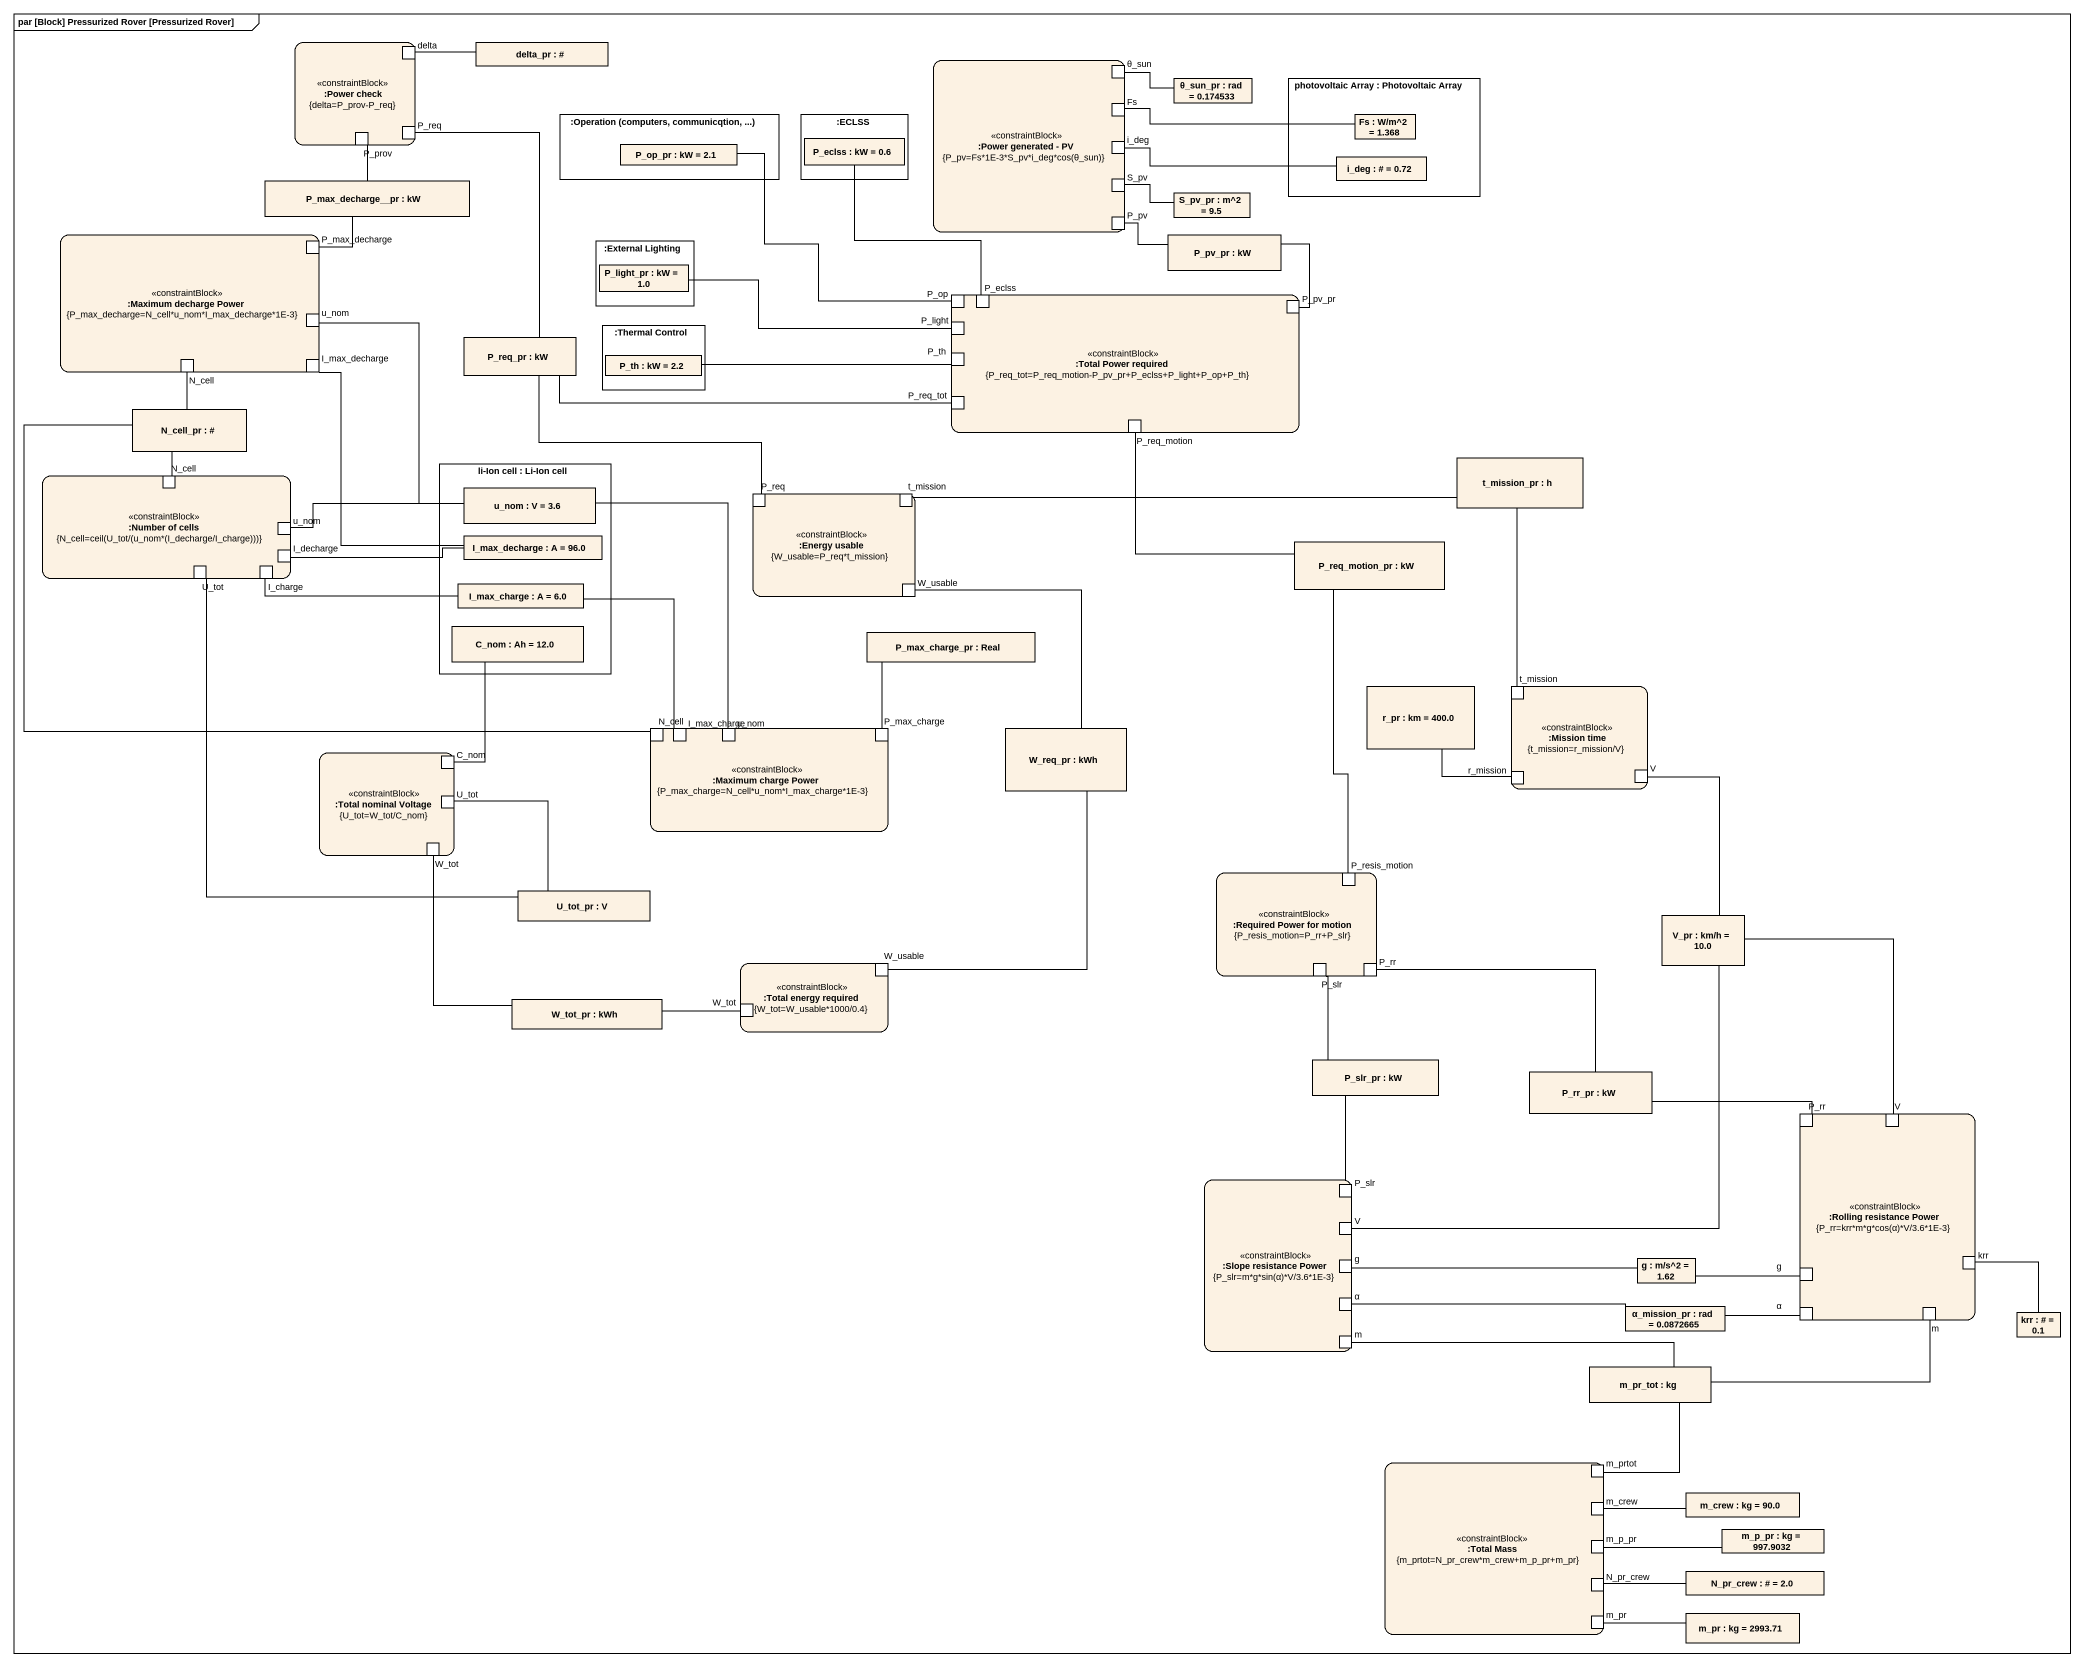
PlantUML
@startuml
mainframe par [Block] Pressurized Rover [Pressurized Rover]
rectangle ":Power check\n{delta=P_prov-P_req}" as Power_check <<constraintBlock>> {
  port delta
  port P_prov
  port P_req
}
rectangle "delta_pr : #" as delta_pr
rectangle ":Power generated - PV\n{P_pv=Fs*1E-3*S_pv*i_deg*cos(θ_sun)}" as Power_generated_PV <<constraintBlock>> {
  port θ_sun
  port Fs
  port i_deg
  port S_pv
  port P_pv
}
rectangle "θ_sun_pr : rad = 0.174533" as θ_sun_pr
rectangle "photovoltaic Array : Photovoltaic Array" as photovoltaic_Array {
  rectangle "Fs : W/m^2 = 1.368" as Fs_2
  rectangle "i_deg : # = 0.72" as i_deg_2
}
rectangle ":Operation (computers, communicqtion, ...)" as Operation_computers {
  rectangle "P_op_pr : kW = 2.1" as P_op_pr
}
rectangle ":ECLSS" as ECLSS {
  rectangle "P_eclss : kW = 0.6" as P_eclss
}
rectangle "P_max_decharge__pr : kW" as P_max_decharge_pr
rectangle "S_pv_pr : m^2 = 9.5" as S_pv_pr
rectangle ":Maximum decharge Power\n{P_max_decharge=N_cell*u_nom*I_max_decharge*1E-3}" as Maximum_decharge_Power <<constraintBlock>> {
  port P_max_decharge
  port u_nom
  port N_cell
  port I_max_decharge
}
rectangle ":External Lighting" as External_Lighting {
  rectangle "P_light_pr : kW = 1.0" as P_light_pr
}
rectangle "P_pv_pr : kW" as P_pv_pr
rectangle ":Total Power required\n{P_req_tot=P_req_motion-P_pv_pr+P_eclss+P_light+P_op+P_th}" as Total_Power_required <<constraintBlock>> {
  port P_op
  port "P_eclss" as P_eclss_2
  port "P_pv_pr" as P_pv_pr_2
  port P_light
  port "P_th" as P_th_2
  port P_req_tot
  port P_req_motion
}
rectangle "P_req_pr : kW" as P_req_pr
rectangle ":Thermal Control" as Thermal_Control {
  rectangle "P_th : kW = 2.2" as P_th
}
rectangle "N_cell_pr : #" as N_cell_pr
rectangle "li-Ion cell : Li-Ion cell" as li_Ion_cell {
  rectangle "u_nom : V = 3.6" as u_nom_2
  rectangle "I_max_decharge : A = 96.0" as I_max_decharge_2
  rectangle "I_max_charge : A = 6.0" as I_max_charge
  rectangle "C_nom : Ah = 12.0" as C_nom
}
rectangle "t_mission_pr : h" as t_mission_pr
rectangle ":Number of cells\n{N_cell=ceil(U_tot/(u_nom*(I_decharge/I_charge)))}" as Number_of_cells <<constraintBlock>> {
  port "N_cell" as N_cell_2
  port "u_nom" as u_nom_3
  port U_tot
  port I_charge
  port I_decharge
}
rectangle ":Energy usable\n{W_usable=P_req*t_mission}" as Energy_usable <<constraintBlock>> {
  port "P_req" as P_req_2
  port t_mission
  port W_usable
}
rectangle "P_req_motion_pr : kW" as P_req_motion_pr
rectangle "P_max_charge_pr : Real" as P_max_charge_pr
rectangle "r_pr : km = 400.0" as r_pr
rectangle ":Mission time\n{t_mission=r_mission/V}" as Mission_time <<constraintBlock>> {
  port "t_mission" as t_mission_2
  port r_mission
  port V
}
rectangle ":Maximum charge Power\n{P_max_charge=N_cell*u_nom*I_max_charge*1E-3}" as Maximum_charge_Power <<constraintBlock>> {
  port "N_cell" as N_cell_3
  port "I_max_charge" as I_max_charge_2
  port "u_nom" as u_nom_4
  port P_max_charge
}
rectangle "W_req_pr : kWh" as W_req_pr
rectangle ":Total nominal Voltage\n{U_tot=W_tot/C_nom}" as Total_nominal_Voltage <<constraintBlock>> {
  port "C_nom" as C_nom_2
  port "U_tot" as U_tot_2
  port W_tot
}
rectangle "U_tot_pr : V" as U_tot_pr
rectangle ":Required Power for motion\n{P_resis_motion=P_rr+P_slr}" as Required_Power_for_motion <<constraintBlock>> {
  port P_resis_motion
  port P_slr
  port P_rr
}
rectangle "V_pr : km/h = 10.0" as V_pr
rectangle ":Total energy required\n{W_tot=W_usable*1000/0.4}" as Total_energy_required <<constraintBlock>> {
  port "W_usable" as W_usable_2
  port "W_tot" as W_tot_2
}
rectangle "W_tot_pr : kWh" as W_tot_pr
rectangle "P_slr_pr : kW" as P_slr_pr
rectangle "P_rr_pr : kW" as P_rr_pr
rectangle ":Rolling resistance Power\n{P_rr=krr*m*g*cos(α)*V/3.6*1E-3}" as Rolling_resistance_Power <<constraintBlock>> {
  port "P_rr" as P_rr_2
  port "V" as V_2
  port "g" as g_3
  port krr
  port "α" as α_2
  port m
}
rectangle ":Slope resistance Power\n{P_slr=m*g*sin(α)*V/3.6*1E-3}" as Slope_resistance_Power <<constraintBlock>> {
  port "P_slr" as P_slr_2
  port "V" as V_3
  port g
  port α
  port "m" as m_2
}
rectangle "g : m/s^2 = 1.62" as g_2
rectangle "α_mission_pr : rad = 0.0872665" as α_mission_pr
rectangle "krr : # = 0.1" as krr_2
rectangle "m_pr_tot : kg" as m_pr_tot
rectangle ":Total Mass\n{m_prtot=N_pr_crew*m_crew+m_p_pr+m_pr}" as Total_Mass <<constraintBlock>> {
  port m_prtot
  port m_crew
  port m_p_pr
  port N_pr_crew
  port m_pr
}
rectangle "m_crew : kg = 90.0" as m_crew_2
rectangle "m_p_pr : kg = 997.9032" as m_p_pr_2
rectangle "N_pr_crew : # = 2.0" as N_pr_crew_2
rectangle "m_pr : kg = 2993.71" as m_pr_2
delta -right- delta_pr
θ_sun -right- θ_sun_pr
Fs -right- Fs_2
P_prov -- P_max_decharge_pr
P_req -- P_req_pr
i_deg -right- i_deg_2
S_pv -right- S_pv_pr
P_pv -right- P_pv_pr
P_max_decharge -up- P_max_decharge_pr
P_op -left- P_op_pr
P_eclss_2 -up- P_eclss
P_pv_pr_2 -up- P_pv_pr
u_nom -- u_nom_2
P_light -left- P_light_pr
N_cell -- N_cell_pr
I_max_decharge -- I_max_decharge_2
P_th_2 -left- P_th
P_req_tot -left- P_req_pr
P_req_motion -right- P_req_motion_pr
N_cell_2 -up- N_cell_pr
P_req_2 -up- P_req_pr
t_mission -right- t_mission_pr
u_nom_3 -right- u_nom_2
U_tot -- U_tot_pr
I_charge -right- I_max_charge
I_decharge -right- I_max_decharge_2
W_usable -- W_req_pr
t_mission_2 -up- t_mission_pr
N_cell_3 -up- N_cell_pr
I_max_charge_2 -up- I_max_charge
u_nom_4 -up- u_nom_2
P_max_charge -up- P_max_charge_pr
C_nom_2 -up- C_nom
r_mission -up- r_pr
V -- V_pr
U_tot_2 -- U_tot_pr
W_tot -- W_tot_pr
P_resis_motion -up- P_req_motion_pr
W_usable_2 -up- W_req_pr
P_slr -- P_slr_pr
P_rr -right- P_rr_pr
W_tot_2 -left- W_tot_pr
P_rr_2 -left- P_rr_pr
V_2 -up- V_pr
P_slr_2 -up- P_slr_pr
V_3 -up- V_pr
g -right- g_2
g_3 -left- g_2
krr -- krr_2
α -right- α_mission_pr
α_2 -left- α_mission_pr
m -left- m_pr_tot
m_2 -right- m_pr_tot
m_prtot -up- m_pr_tot
m_crew -right- m_crew_2
m_p_pr -right- m_p_pr_2
N_pr_crew -right- N_pr_crew_2
m_pr -right- m_pr_2
@enduml
